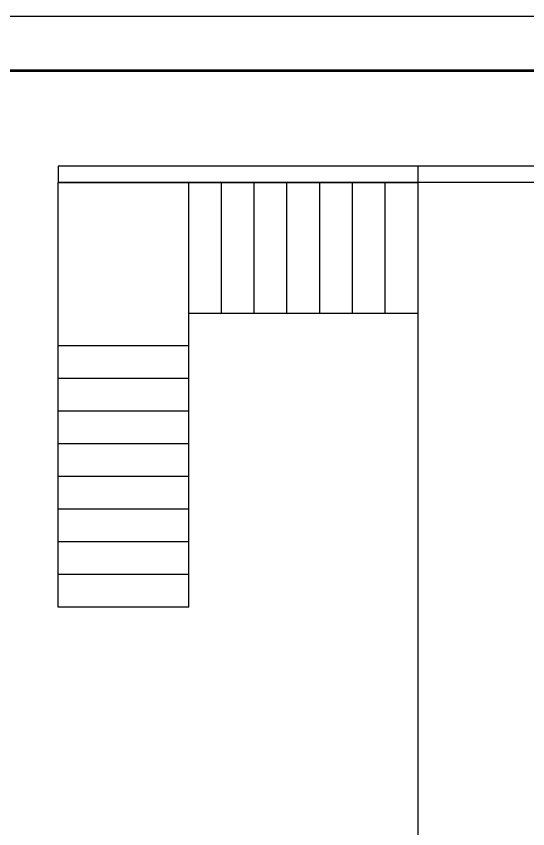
# Model space of a CAD drawing. Extents: x 241 to 398, y 106 to 179.
# Drawn here: x 254.89 to 259.58, y 132.83 to 140.29 of the extents above; entities that cross this region are included whole.
import ezdxf

# ---------------------------------------------------------------- set-up
doc = ezdxf.new("R2010")
doc.units = 0
doc.layers.get('0').update_dxf_attribs({"linetype": 'CONTINUOUS'})
doc.layers.add('ALVVISTA', color=8, linetype='CONTINUOUS')

msp = doc.modelspace()

# ---------------------------------------------------------------- linework, layer by layer
msp.add_line((241.524, 140.2921), (279.1371, 140.2921))
at = {"const_width": 0.0236}
msp.add_lwpolyline([(242.024, 139.7921), (278.6371, 139.7921), (278.6371, 106.0821), (242.024, 106.0821)], close=True, dxfattribs=at)
at = {"layer": 'ALVVISTA'}
for p, q in [((258.5711, 138.9169, -3.35), (255.2711, 138.9169, -3.35)), ((255.2711, 138.9169, -3.35), (255.2711, 138.7669, -3.35)), ((258.5711, 138.9169, -3.35), (258.5711, 108.9169, -3.35)), ((259.8461, 138.9169, -3.35), (258.5711, 138.9169, -3.35)), ((258.5711, 138.9169, -3.35), (258.5711, 138.7669, -3.35)), ((258.5711, 138.7669, -3.35), (255.2711, 138.7669, -3.35)), ((255.2712, 137.2669, -3.35), (255.2712, 138.7668, -3.35)), ((255.2712, 138.7668, -3.35), (256.4711, 138.7668, -3.35)), ((256.4711, 137.567, -3.35), (256.4711, 138.7668, -3.35)), ((256.4711, 138.7668, -3.35), (256.7711, 138.7668, -3.35)), ((256.7711, 137.567, -3.35), (256.7711, 138.7668, -3.35)), ((256.7711, 138.7668, -3.35), (257.0711, 138.7668, -3.35)), ((257.0711, 137.567, -3.35), (257.0711, 138.7668, -3.35)), ((257.0711, 138.7668, -3.35), (257.3711, 138.7668, -3.35)), ((257.3711, 137.567, -3.35), (257.3711, 138.7668, -3.35)), ((257.3711, 138.7668, -3.35), (257.6711, 138.7668, -3.35)), ((257.6711, 137.567, -3.35), (257.6711, 138.7668, -3.35)), ((257.6711, 138.7668, -3.35), (257.9711, 138.7668, -3.35)), ((257.9711, 137.567, -3.35), (257.9711, 138.7668, -3.35)), ((257.9711, 138.7668, -3.35), (258.2711, 138.7668, -3.35)), ((258.2711, 137.567, -3.35), (258.2711, 138.7668, -3.35)), ((258.2711, 138.7668, -3.35), (258.5711, 138.7668, -3.35)), ((259.7711, 138.7669, -3.35), (258.5711, 138.7669, -3.35)), ((256.471, 137.2669, -3.35), (256.471, 137.567, -3.35)), ((256.471, 137.567, -3.35), (256.4711, 137.567, -3.35)), ((256.4711, 137.567, -3.35), (256.7711, 137.567, -3.35)), ((256.7711, 137.567, -3.35), (257.0711, 137.567, -3.35)), ((257.0711, 137.567, -3.35), (257.3711, 137.567, -3.35)), ((257.3711, 137.567, -3.35), (257.6711, 137.567, -3.35)), ((257.6711, 137.567, -3.35), (257.9711, 137.567, -3.35)), ((257.9711, 137.567, -3.35), (258.2711, 137.567, -3.35)), ((258.2711, 137.567, -3.35), (258.5711, 137.567, -3.35)), ((256.471, 137.2669, -3.35), (255.2712, 137.2669, -3.35)), ((255.2712, 136.9669, -3.35), (255.2712, 137.2669, -3.35)), ((256.471, 136.9669, -3.35), (256.471, 137.2669, -3.35)), ((256.471, 136.9669, -3.35), (255.2712, 136.9669, -3.35)), ((255.2712, 136.6669, -3.35), (255.2712, 136.9669, -3.35)), ((256.471, 136.6669, -3.35), (256.471, 136.9669, -3.35)), ((256.471, 136.6669, -3.35), (255.2712, 136.6669, -3.35)), ((255.2712, 136.3669, -3.35), (255.2712, 136.6669, -3.35)), ((256.471, 136.3669, -3.35), (256.471, 136.6669, -3.35)), ((256.471, 136.3669, -3.35), (255.2712, 136.3669, -3.35)), ((255.2712, 136.0669, -3.35), (255.2712, 136.3669, -3.35)), ((256.471, 136.0669, -3.35), (256.471, 136.3669, -3.35)), ((256.471, 136.0669, -3.35), (255.2712, 136.0669, -3.35)), ((255.2712, 135.7669, -3.35), (255.2712, 136.0669, -3.35)), ((256.471, 135.7669, -3.35), (256.471, 136.0669, -3.35)), ((256.471, 135.7669, -3.35), (255.2712, 135.7669, -3.35)), ((255.2712, 135.4669, -3.35), (255.2712, 135.7669, -3.35)), ((256.471, 135.4669, -3.35), (256.471, 135.7669, -3.35)), ((256.471, 135.4669, -3.35), (255.2712, 135.4669, -3.35)), ((255.2712, 135.1669, -3.35), (255.2712, 135.4669, -3.35)), ((256.471, 135.1669, -3.35), (256.471, 135.4669, -3.35)), ((256.471, 135.1669, -3.35), (255.2712, 135.1669, -3.35)), ((255.2712, 134.8669, -3.35), (255.2712, 135.1669, -3.35)), ((256.471, 134.8669, -3.35), (256.471, 135.1669, -3.35)), ((256.471, 134.8669, -3.35), (255.2712, 134.8669, -3.35))]:
    msp.add_line(p, q, dxfattribs=at)

doc.saveas('drawing.dxf')
